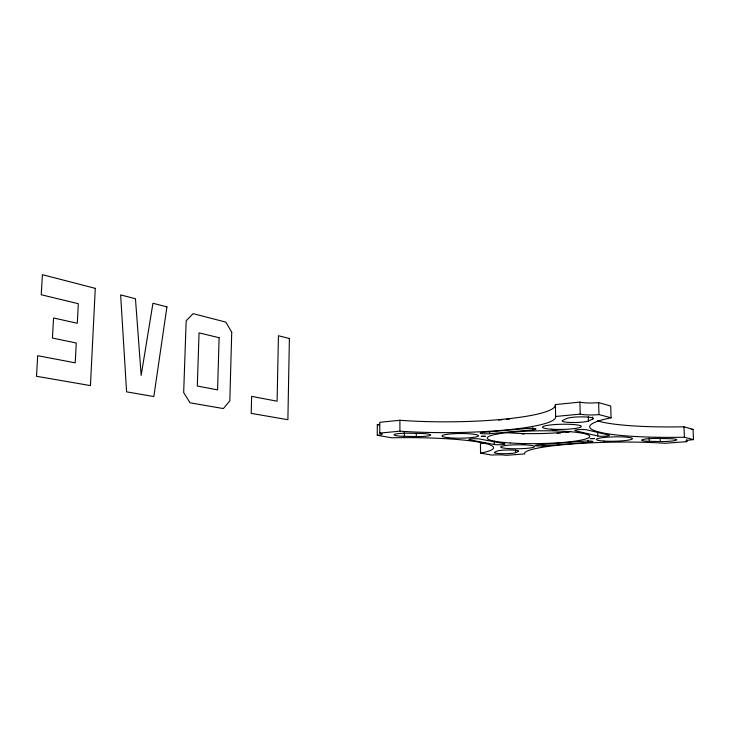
<?xml version="1.0" encoding="UTF-8"?>
<svg xmlns="http://www.w3.org/2000/svg" width="730" height="730" viewBox="0 0 730 730"><rect width="100%" height="100%" fill="white"/><g stroke="black" fill="none" stroke-linecap="round" stroke-linejoin="round"><path stroke-width="1.09" d="M693.5 439.624A11.999 1.396 -1.7 0 0 686.848 441.641L665.03 443.293A85.62 9.454 -1.2 0 0 574.857 443.767L565.266 444.534A85.62 9.454 -1.2 0 0 524.715 453.923L506.292 455.319A10.539 1.159 -0.6 0 0 491.737 455.055L480.541 453.129A87.481 10.22 -0.1 0 0 483.087 442.918L477.329 441.842A87.481 10.22 -0.1 0 0 391.691 437.79L377.273 435.308A12.346 1.588 0.2 0 0 379.764 433.091L399.912 431.184L399.921 420.27A106.151 16.133 -0.4 0 0 498.07 419.723L508.235 418.746A106.151 16.133 -0.4 0 0 555.357 404.584L579.903 402.102A14.08 2.163 -1.4 0 0 598.636 402.604L610.709 406.026L611.083 417.797A104.728 13.605 -1.9 0 0 597.614 431.676L602.788 432.908A104.728 13.605 -1.9 0 0 684.402 437.215L693.5 439.624L693.044 429.359L683.955 426.785A104.536 14.536 -2 0 1 602.46 422.168L597.295 420.854M404.338 436.321A12.264 1.569 -0.1 0 1 394.264 434.514A12.264 1.569 -0.1 0 1 408.417 433.209L420.608 433.465A12.237 1.569 -0.1 0 1 430.472 435.262A12.237 1.569 -0.1 0 1 416.292 436.558L404.338 436.321L404.338 432.096M377.273 435.308L377.319 424.668A12.328 1.697 0.2 0 0 379.6 424.367M379.764 433.091L379.81 422.305L399.921 420.27M515.526 452.664L518.318 451.441A10.932 1.241 -0.6 0 0 510.498 450.009A10.932 1.241 -0.6 0 0 497.157 451.058L494.538 452.281A10.831 1.223 -0.6 0 0 502.377 453.668A10.831 1.223 -0.6 0 0 515.526 452.664L515.471 449.525M592.687 419.111A13.614 1.889 -1.2 0 0 583.982 416.894A13.614 1.889 -1.2 0 0 566.79 418.5L562.784 420.37A13.459 1.852 -1.2 0 0 571.544 422.497A13.459 1.852 -1.2 0 0 588.417 420.973L592.687 419.111L592.632 416.985M544.899 445.811L542.317 446.012A5.712 0.675 -0.8 0 1 535.637 445.702A5.712 0.675 -0.8 0 1 538.174 444.835L584.392 441.13A5.877 0.703 -1.1 0 1 592.596 441.367A5.877 0.703 -1.1 0 1 588.234 442.371L542.317 446.012L542.271 443.822M498.535 420.097L501.866 419.777M506.301 419.349L509.631 419.038M399.912 431.184A106.352 15.102 -0.3 0 0 498.234 430.645L508.408 429.733A106.352 15.102 -0.3 0 0 555.639 416.456L580.231 414.129A14.107 2.026 -1.4 0 0 598.992 414.594L611.083 417.797M489.602 433.693L532.745 429.87A6.36 0.84 -0.9 0 0 535.181 428.692A6.36 0.84 -0.9 0 0 526.494 428.51L483.114 432.388A6.196 0.803 -0.6 0 0 481.097 433.51A6.196 0.803 -0.6 0 0 489.602 433.693L489.574 431.549M557.099 433.255L560.476 432.963M566.106 432.479L568.351 432.288M522.224 434.003L524.24 433.976M649.289 441.312L660.331 441.541A11.99 1.414 -1.6 0 0 675.907 440.327A11.99 1.414 -1.6 0 0 669.282 438.666L658.04 438.429A11.99 1.423 -1.5 0 0 642.482 439.642A11.99 1.423 -1.5 0 0 649.289 441.312L649.162 437.927M377.319 424.668L379.536 425.079M494.292 444.479L469.755 439.88A5.94 0.739 -0.5 0 1 471.617 438.849A5.94 0.739 -0.5 0 1 479.82 439.013L504.156 443.667A5.749 0.684 -0.6 0 1 502.167 444.625A5.749 0.684 -0.6 0 1 494.292 444.479L494.246 441.148M597.797 435.974L575.423 430.81A6.342 0.821 -1.2 0 1 578.178 429.641A6.342 0.821 -1.2 0 1 586.719 429.833L608.838 435.062A6.141 0.766 -1.3 0 1 605.991 436.148A6.141 0.766 -1.3 0 1 597.797 435.974L597.669 431.759M686.748 439.387L686.848 441.641M683.955 426.785L684.402 437.215M660.194 438.155L660.331 441.541M598.636 402.604L598.992 414.594M588.289 416.766L588.417 420.973M588.17 440.126L588.234 442.371M579.903 402.102L580.231 414.129M555.357 404.584L555.639 416.456M532.708 427.68L532.745 429.87M480.541 453.129L480.44 443.74A87.344 10.923 -0.1 0 0 485.103 442.654M416.282 433.401L416.292 436.558M691.164 429.541A11.972 1.487 -1.8 0 1 693.044 429.359M570.696 431.53A51.191 6.825 -0.9 0 1 506.346 432.598M289.39 338.547L287.885 419.704L251.211 413.372L251.622 396.363L277.108 401.208L278.44 335.718L289.39 338.547M231.729 332.187L229.822 400.934L223.353 408.563L190.074 402.814L183.668 392.567L186.177 320.798L193.103 313.654L225.835 322.113L231.729 332.187M219.119 337.716L217.576 389.884L197.31 386.033L199.053 332.862L219.119 337.716M95.274 288.35L90.438 385.595L36.5 376.279L37.695 355.702L75.227 362.828L76.267 343L52.423 338.054L53.555 317.961L77.298 323.29L78.32 303.698L41.245 294.747L42.413 274.681L95.274 288.35M166.933 306.883L153.829 396.545L126.591 391.846L120.632 294.911L135.461 298.743L141.164 375.366L152.944 303.269L166.933 306.883M481.271 436.33L485.459 436.339L481.271 436.33M521.466 444.159L525.417 444.178L521.466 444.159M552.464 430.107L556.798 430.125L552.464 430.107M590.241 438.575L594.33 438.593L590.241 438.575M508.956 448.594A16.963 1.989 -0.7 0 0 534.588 446.605A16.963 1.989 -0.7 0 0 509.348 445.145A16.963 1.989 -0.7 0 0 508.956 448.594M447.755 437.635A18.268 2.318 -0.4 0 0 478.022 436.257A18.268 2.318 -0.4 0 0 454.899 433.675A18.268 2.318 -0.4 0 0 447.755 437.635M603.975 441.057A18.031 2.181 -1.3 0 0 632.372 438.849A18.031 2.181 -1.3 0 0 606.931 437.224A18.031 2.181 -1.3 0 0 603.975 441.057M551.296 429.194A19.436 2.582 -1.1 0 0 581.29 426.612A19.436 2.582 -1.1 0 0 553.066 424.696A19.436 2.582 -1.1 0 0 551.296 429.194M510.233 442.982A51.273 6.388 -0.9 0 0 589.648 436.841A51.273 6.388 -0.9 0 0 515.526 431.859A51.273 6.388 -0.9 0 0 510.233 442.982"/></g></svg>
